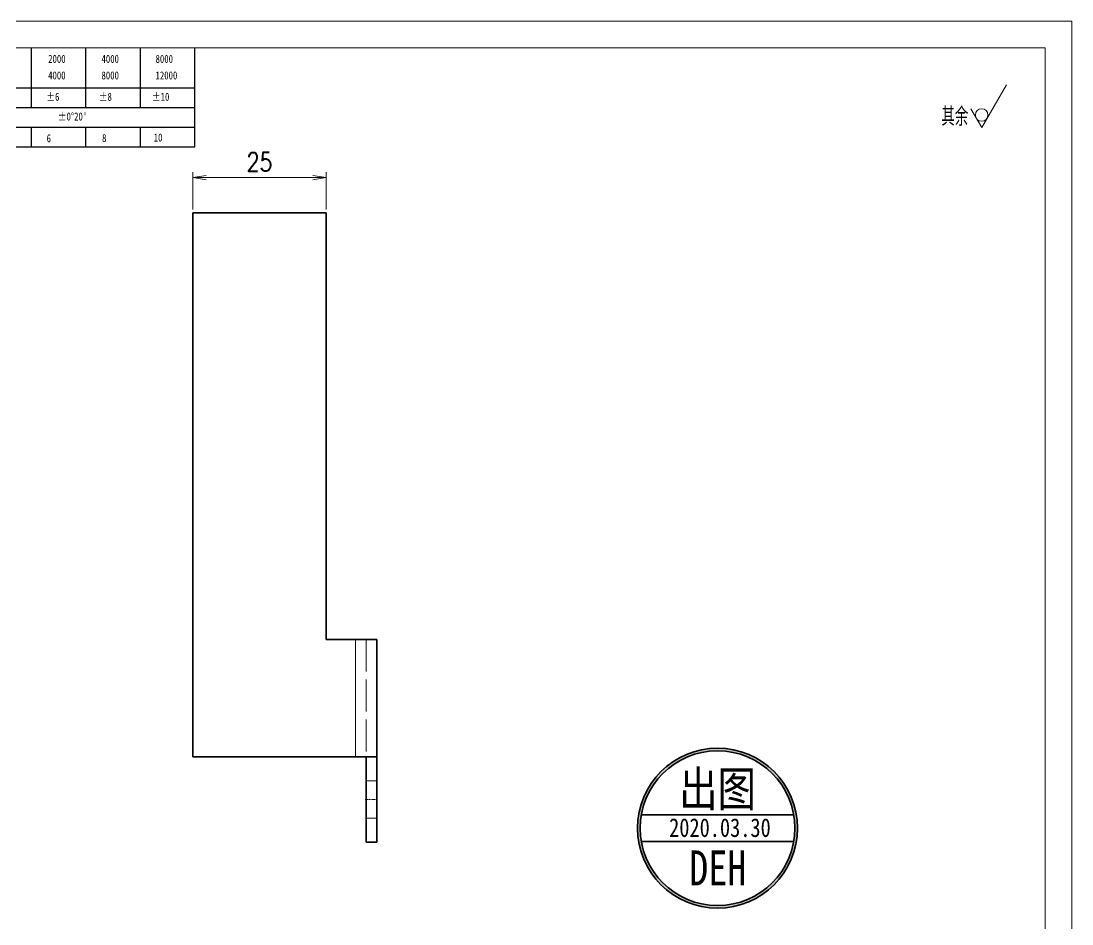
# Model space of a CAD drawing. Header units: millimetres. Extents: x 1333 to 359964, y -52803 to -5704.
# Drawn here: x 172975.7 to 173172.7, y -26273.9 to -26104.6 of the extents above; entities that cross this region are included whole.
import ezdxf
from ezdxf.enums import TextEntityAlignment as Align

# ---------------------------------------------------------------- set-up
doc = ezdxf.new("R2010")
doc.units = ezdxf.units.MM
doc.header["$LTSCALE"] = 0.5
for name, pattern in [('AM_ISO02W050x2', [3.75, 3, -0.75]), ('AM_ISO08W050x2', [9, 6, -0.75, 1.5, -0.75]), ('DASHDOT', [18.5, 12, -3, 0.5, -3]), ('DASHED', [15, 12, -3]), ('DOT2', [0.125, 0, -0.125])]:
    doc.linetypes.add(name, pattern=pattern)
for name, color, linetype, lineweight in [('中心线', 2, 'AM_ISO08W050x2', 18), ('印章专用-出图', 1, 'Continuous', 80), ('图框', 7, 'Continuous', 18), ('标注线', 3, 'Continuous', 18), ('粗实线', 7, 'Continuous', 35), ('虚线', 1, 'AM_ISO02W050x2', 18)]:
    doc.layers.add(name, color=color, linetype=linetype, lineweight=lineweight)
doc.layers.add('图\\M+19E79\\M+195B6\\M+18E9A', color=7, linetype='Continuous')
doc.layers.add('打印-禁用', color=7, linetype='Continuous', lineweight=15, plot=False)
doc.styles.add('DIM', font='romans.shx', dxfattribs={"width": 0.8, "bigfont": 'bigfont.shx'})
doc.styles.add('国标', font='simfang.ttf', dxfattribs={"width": 0.8})
doc.styles.add('机械长仿宋', font='gbenor.shx', dxfattribs={"height": 1, "bigfont": 'gbcbig.shx'})
doc.dimstyles.new('DEH 1-1$0', dxfattribs={"dimtxt": 3.5, "dimasz": 2.5, "dimexe": 1, "dimexo": 0.625, "dimgap": 1.2, "dimtad": 1, "dimzin": 9, "dimdsep": 46, "dimtxsty": 'DIM', "dimblk": 'OPEN', "dimcen": 0, "dimclrd": 8, "dimclre": 8, "dimclrt": 2, "dimazin": 2, "dimtfac": 0.5, "dimtmove": 0, "dimatfit": 3, "dimldrblk": 'OPEN', "dimfxl": 0, "dimtolj": 2, "dimlwd": 18, "dimlwe": 18, "dimarcsym": 0})

# ---------------------------------------------------------------- blocks, each defined once
blk = doc.blocks.new('GZDEH零件A3图框V01版')
at = {"layer": '图\\M+19E79\\M+195B6\\M+18E9A', "color": 9}
for p, q in [((3082.42, -1561.98), (3082.42, -1554.46)), ((3092.64, -1561.98), (3092.64, -1554.46)), ((3102.86, -1561.98), (3102.86, -1554.46)), ((3113.09, -1573.08), (3113.09, -1554.46)), ((2996.09, -1561.98), (3113.09, -1561.98)), ((3082.42, -1565.68), (3082.42, -1561.98)), ((3092.64, -1565.68), (3092.64, -1561.98)), ((3102.86, -1565.68), (3102.86, -1561.98)), ((2996.09, -1565.68), (3113.09, -1565.68)), ((2996.09, -1569.38), (3113.09, -1569.38)), ((3082.42, -1573.08), (3082.42, -1569.48)), ((3092.64, -1573.08), (3092.64, -1569.38)), ((3102.86, -1573.08), (3102.86, -1569.38)), ((2990.09, -1573.08), (3113.09, -1573.08))]:
    blk.add_line(p, q, dxfattribs=at)
at = {"layer": '图框', "linetype": 'Continuous'}
for p, q in [((3272.49, -1554.46), (2882.49, -1554.46)), ((3272.49, -1832.96), (3272.49, -1554.46))]:
    blk.add_line(p, q, dxfattribs=at)
at = {"layer": '打印-禁用', "linetype": 'Continuous'}
for p, q in [((3277.49, -1549.46), (2857.49, -1549.46)), ((3277.49, -1846.46), (3277.49, -1549.46))]:
    blk.add_line(p, q, dxfattribs=at)
at = {"layer": '图\\M+19E79\\M+195B6\\M+18E9A', "color": 9, "style": '国标', "width": 0.8}
for s, p in [('2000', (3085.57, -1557.31)), ('4000', (3095.57, -1557.31)), ('8000', (3105.7, -1557.31)), ('4000', (3085.57, -1560.41)), ('8000', (3095.57, -1560.41)), ('12000', (3105.7, -1560.41)), ('±6', (3085.22, -1564.42)), ('±8', (3095.06, -1564.42)), ('±10', (3105.02, -1564.42)), ("±0%%D20'", (3087.38, -1568.12)), ('6', (3085.28, -1572.19)), ('8', (3095.68, -1572.15)), ('10', (3105.36, -1572.06))]:
    blk.add_text(s, height=1.5, dxfattribs=at).set_placement(p)
blk = doc.blocks.new('DEH A3')
at = {"layer": '图框'}
blk.add_blockref('GZDEH零件A3图框V01版', (-2857.49, 1846.46), dxfattribs=at)
blk = doc.blocks.new('FINISHER_NON')
at = {"layer": '标注线'}
for p, q in [((0, 0), (4.62, 8)), ((-2.02, 3.5), (0, 0))]:
    blk.add_line(p, q, dxfattribs=at)
blk.add_circle((0, 2.33), 1.17, dxfattribs=at)
blk = doc.blocks.new('其余不去材料')
at = {"layer": '标注线'}
blk.add_blockref('FINISHER_NON', (0, 0), dxfattribs=at)
at = {"layer": '标注线', "color": 7, "linetype": 'DOT2', "style": '机械长仿宋'}
blk.add_text('其余', height=3.5, dxfattribs=at).set_placement((-7.56, 0.3))
blk = doc.blocks.new('出图章')
at = {"layer": '印章专用-出图'}
h = blk.add_hatch(color=256, dxfattribs=at)
h.paths.add_polyline_path([(-15, 0, 1), (15, 0, 1)])
h.paths.add_polyline_path([(14.5, 0, -1), (-14.5, 0, -1)], flags=16)
h.paths.add_polyline_path([(-7.31, -12.35), (7.41, -12.35), (7.41, -2.73), (-7.31, -2.73)], flags=8)
at = {"layer": '印章专用-出图', "lineweight": 35}
for p, q in [((-14.28, 2.5), (14.28, 2.5)), ((-14.28, -2.5), (14.28, -2.5))]:
    blk.add_line(p, q, dxfattribs=at)
for radius in [15, 14.5]:
    blk.add_circle((0, 0), radius, dxfattribs=at)
at = {"layer": '印章专用-出图', "color": 4, "style": '国标', "width": 0.8}
blk.add_text('DEH', height=6.562, dxfattribs=at).set_placement((0.05, -10.74), align=Align.CENTER)
at = {"layer": '印章专用-出图', "color": 3, "style": '国标', "width": 0.8}
blk.add_attdef('出图', text='', height=6.6, dxfattribs=at).set_placement((0, 7.35), align=Align.MIDDLE_CENTER)
at = {"layer": '印章专用-出图', "color": 2, "style": '国标', "width": 0.8}
blk.add_attdef('XXXX.XX.XX', text='', height=3.5, dxfattribs=at).set_placement((0.45, 0.1), align=Align.MIDDLE_CENTER)
blk = doc.blocks.new('YZ-CT')
at = {"layer": '印章专用-出图'}
blk.add_blockref('出图章', (0.63, 0), dxfattribs=at).add_auto_attribs({'出图': '出图', 'XXXX.XX.XX': '2020.03.30'})
blk = doc.blocks.new('_Open')
at = {"color": 0, "linetype": 'ByBlock', "lineweight": -2}
for p, q in [((-1, 0.167), (0, 0)), ((-1, -0.167), (0, 0)), ((0, 0), (-1, 0))]:
    blk.add_line(p, q, dxfattribs=at)
blk = doc.blocks.new('*D199')
at = {"layer": 'Defpoints', "color": 0, "transparency": 16777216}
for p in [(173032.91, -26133.92), (173007.91, -26140.5), (173032.91, -26140.5)]:
    blk.add_point(p, dxfattribs=at)
at = {"layer": '标注线', "color": 8, "lineweight": 18, "transparency": 16777216}
for p, q in [((173007.91, -26139.87), (173007.91, -26132.92)), ((173032.91, -26139.87), (173032.91, -26132.92)), ((173010.41, -26133.92), (173030.41, -26133.92))]:
    blk.add_line(p, q, dxfattribs=at)
at = {"layer": '标注线', "color": 8, "lineweight": 18, "transparency": 16777216, "xscale": 2.5, "yscale": 2.5, "zscale": 2.5, "rotation": 180}
blk.add_blockref('_Open', (173007.91, -26133.92), dxfattribs=at)
at = {"layer": '标注线', "color": 8, "lineweight": 18, "transparency": 16777216, "xscale": 2.5, "yscale": 2.5, "zscale": 2.5}
blk.add_blockref('_Open', (173032.91, -26133.92), dxfattribs=at)
at = {"layer": '标注线', "color": 2, "transparency": 16777216, "insert": (173020.41, -26130.97), "char_height": 3.5, "attachment_point": 5, "style": 'DIM'}
blk.add_mtext('\\A2;25', dxfattribs=at)

msp = doc.modelspace()

# ---------------------------------------------------------------- linework, layer by layer
at = {"color": 7, "lineweight": 13}
msp.add_line((173038.408, -26220.499), (173038.408, -26242.499), dxfattribs=at)
at = {"layer": '中心线', "linetype": 'DASHDOT', "lineweight": 13, "ltscale": 0.060015}
msp.add_line((173040.208, -26250.499), (173042.608, -26250.499), dxfattribs=at)
at = {"layer": '粗实线', "lineweight": 35}
for p, q in [((173007.908, -26140.499), (173007.908, -26242.499)), ((173007.908, -26140.499), (173032.908, -26140.499)), ((173032.908, -26140.499), (173032.908, -26220.499)), ((173032.908, -26220.499), (173038.408, -26220.499)), ((173042.408, -26242.499), (173042.408, -26220.499)), ((173007.908, -26242.499), (173038.408, -26242.499))]:
    msp.add_line(p, q, dxfattribs=at)
at = {"layer": '粗实线', "lineweight": 35, "ltscale": 0.1}
for p, q in [((173038.408, -26220.499), (173042.408, -26220.499)), ((173038.408, -26242.499), (173042.408, -26242.499))]:
    msp.add_line(p, q, dxfattribs=at)
at = {"layer": '粗实线', "lineweight": 35, "ltscale": 0.4}
for p, q in [((173040.408, -26242.499), (173040.408, -26258.499)), ((173042.408, -26258.499), (173042.408, -26242.499))]:
    msp.add_line(p, q, dxfattribs=at)
at = {"layer": '粗实线', "lineweight": 35, "ltscale": 0.05}
msp.add_line((173042.408, -26258.499), (173040.408, -26258.499), dxfattribs=at)
at = {"layer": '虚线', "linetype": 'DASHED', "lineweight": 13}
for p, q in [((173038.408, -26220.499), (173038.408, -26242.499)), ((173038.408, -26220.499), (173038.408, -26242.499)), ((173038.408, -26220.499), (173038.408, -26242.499)), ((173040.408, -26220.499), (173040.408, -26242.499))]:
    msp.add_line(p, q, dxfattribs=at)
at = {"layer": '虚线', "linetype": 'DASHED', "lineweight": 13, "ltscale": 0.05}
for p, q in [((173040.408, -26246.999), (173042.408, -26246.999)), ((173042.408, -26246.999), (173040.408, -26246.999)), ((173040.408, -26253.999), (173042.408, -26253.999)), ((173042.408, -26253.999), (173040.408, -26253.999))]:
    msp.add_line(p, q, dxfattribs=at)

# ---------------------------------------------------------------- block references
at = {"layer": '印章专用-出图'}
msp.add_blockref('YZ-CT', (173105.635, -26255.9), dxfattribs=at)
at = {"layer": '图框'}
msp.add_blockref('DEH A3', (172752.708, -26401.55), dxfattribs=at)
at = {"layer": '标注线'}
msp.add_blockref('其余不去材料', (173155.79, -26124.514), dxfattribs=at)

# ---------------------------------------------------------------- dimensions: what is measured, and where the dimension line sits
dim = msp.add_linear_dim(base=(173032.908, -26133.918), p1=(173007.908, -26140.499), p2=(173032.908, -26140.499), dimstyle='DEH 1-1$0', dxfattribs=at)
dim.commit()
dim.dimension.update_dxf_attribs({"geometry": '*D199', "text_midpoint": (173020.408, -26130.968)})

doc.saveas('drawing.dxf')
